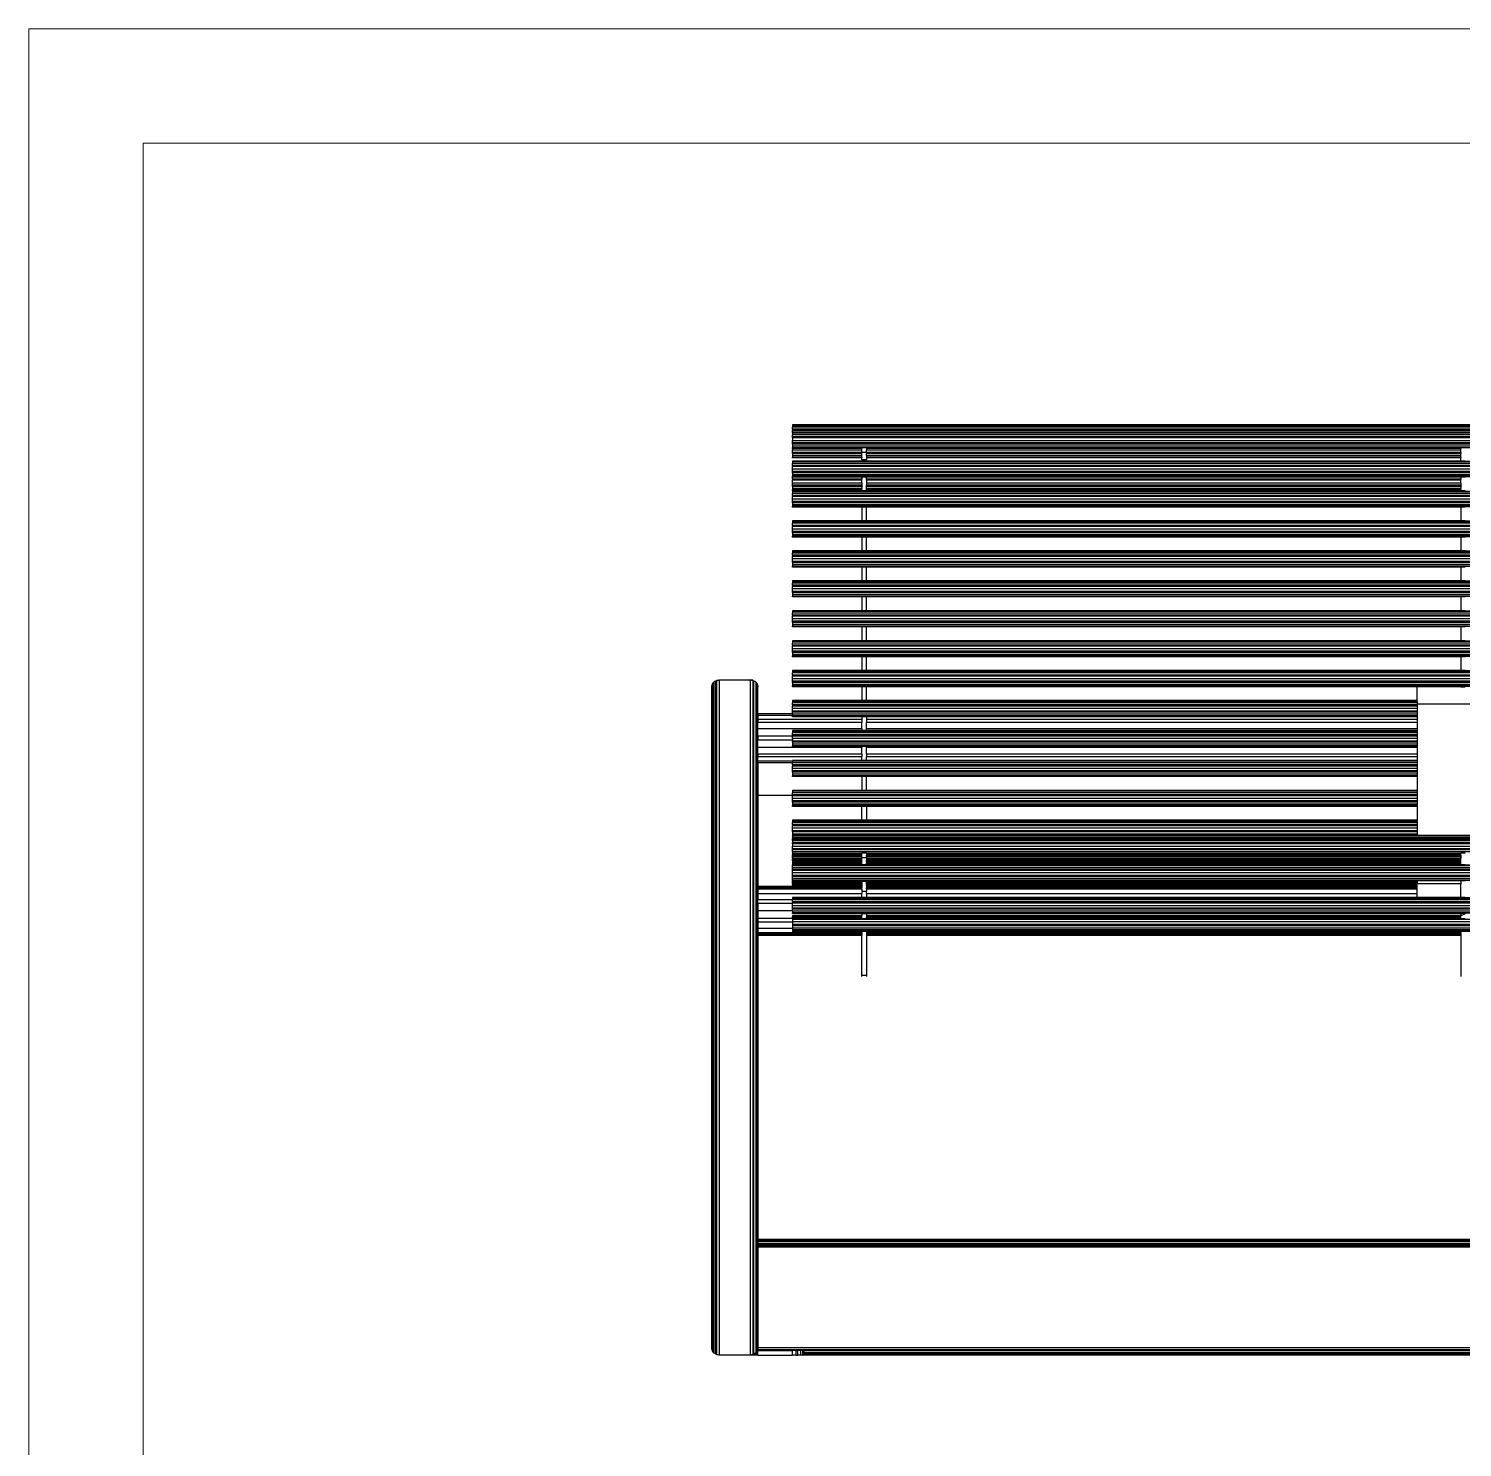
# Model space of a CAD drawing. Header units: millimetres. Extents: x 3440 to 9380, y -3644 to 556.
# Drawn here: x 3440 to 4693, y -684 to 556 of the extents above; entities that cross this region are included whole.
import ezdxf

# ---------------------------------------------------------------- set-up
doc = ezdxf.new("R2010")
doc.units = ezdxf.units.MM
doc.layers.add('tabelka', color=155, linetype='Continuous')

msp = doc.modelspace()

# ---------------------------------------------------------------- linework, layer by layer
for p, q in [((5801.94, 209.58), (4107.58, 209.58)), ((4107.58, 209.58), (4107.58, 209.23)), ((4107.58, 209.23), (4107.58, 208.81)), ((5801.94, 209.23), (4107.58, 209.23)), ((5801.94, 208.81), (4107.58, 208.81)), ((4107.58, 208.81), (4107.58, 207.5)), ((5801.94, 207.5), (4107.58, 207.5)), ((4107.58, 205.73), (4107.58, 207.5)), ((5801.94, 205.73), (4107.58, 205.73)), ((4107.58, 205.73), (4107.58, 204.7)), ((5801.94, 204.7), (4107.58, 204.7)), ((4107.58, 203.03), (4107.58, 204.7)), ((5801.94, 203.03), (4107.58, 203.03)), ((4107.58, 203.03), (4107.58, 202.69)), ((5801.94, 202.69), (4107.58, 202.69)), ((4107.58, 202.26), (4107.58, 202.69)), ((5801.94, 202.26), (4107.58, 202.26)), ((4107.58, 202.26), (4107.58, 200.96)), ((5801.94, 200.96), (4107.58, 200.96)), ((4107.58, 199.18), (4107.58, 200.96)), ((5801.94, 199.18), (4107.58, 199.18)), ((4107.58, 198.16), (4107.58, 199.18)), ((5801.94, 198.16), (4107.58, 198.16)), ((4107.58, 198.16), (4107.58, 195.97)), ((4107.58, 195.97), (5801.94, 195.97)), ((4107.58, 193.79), (4107.58, 195.97)), ((5801.94, 193.79), (4107.58, 193.79)), ((4107.58, 192.77), (4107.58, 193.79)), ((5801.94, 192.77), (4107.58, 192.77)), ((4107.58, 192.77), (4107.58, 190.98)), ((5801.94, 190.98), (4107.58, 190.98)), ((4107.58, 190.98), (4107.58, 189.68)), ((4107.58, 189.26), (4107.58, 189.68)), ((4107.58, 189.68), (5801.94, 189.68)), ((4168.09, 189.26), (4107.58, 189.26)), ((4107.58, 188.91), (4107.58, 189.26)), ((4168.09, 188.91), (4107.58, 188.91)), ((4107.58, 188.91), (4107.58, 187.66)), ((4172.12, 189.34), (4168.09, 189.34)), ((4168.09, 189.26), (4168.09, 189.34)), ((4168.09, 189.26), (4168.09, 188.91)), ((4168.09, 187.66), (4168.09, 188.91)), ((4172.12, 189.34), (4172.12, 189.26)), ((4691.53, 189.26), (4172.12, 189.26)), ((4172.12, 189.26), (4172.12, 188.91)), ((4691.53, 188.91), (4172.12, 188.91)), ((4172.12, 188.91), (4172.12, 187.66)), ((4695.56, 189.34), (4691.53, 189.34)), ((4691.53, 189.26), (4691.53, 189.34)), ((4691.53, 189.26), (4691.53, 188.91)), ((4691.53, 187.66), (4691.53, 188.91)), ((4107.58, 187.66), (4168.09, 187.66)), ((4107.58, 185.48), (4107.58, 187.66)), ((4168.09, 185.48), (4107.58, 185.48)), ((4107.58, 184.45), (4107.58, 185.48)), ((4168.09, 184.45), (4107.58, 184.45)), ((4107.58, 184.45), (4107.58, 182.67)), ((4168.09, 182.67), (4107.58, 182.67)), ((4107.58, 182.67), (4107.58, 181.37)), ((4168.09, 181.37), (4107.58, 181.37)), ((4107.58, 180.95), (4107.58, 181.37)), ((4168.09, 180.95), (4107.58, 180.95)), ((4107.58, 180.6), (4107.58, 180.95)), ((4168.09, 180.6), (4107.58, 180.6)), ((4168.09, 177.93), (4107.58, 177.93)), ((4107.58, 177.93), (4107.58, 177.58)), ((4107.58, 177.58), (4107.58, 177.16)), ((5801.94, 177.58), (4107.58, 177.58)), ((5801.94, 177.16), (4107.58, 177.16)), ((4107.58, 177.16), (4107.58, 175.85)), ((5801.94, 175.85), (4107.58, 175.85)), ((4107.58, 174.07), (4107.58, 175.85)), ((4168.09, 185.48), (4168.09, 187.66)), ((4168.09, 185.42), (4168.09, 185.48)), ((4172.12, 185.42), (4168.09, 185.42)), ((4168.09, 184.45), (4168.09, 185.42)), ((4168.09, 182.67), (4168.09, 184.45)), ((4168.09, 181.37), (4168.09, 182.67)), ((4168.09, 181.37), (4168.09, 180.95)), ((4168.09, 180.95), (4168.09, 180.6)), ((4168.09, 178.85), (4168.09, 180.6)), ((4168.09, 178.85), (4168.09, 177.93)), ((4172.12, 178.85), (4168.09, 178.85)), ((4172.12, 177.93), (4168.09, 177.93)), ((4172.12, 187.66), (4691.53, 187.66)), ((4172.12, 185.48), (4172.12, 187.66)), ((4691.53, 185.48), (4172.12, 185.48)), ((4172.12, 185.48), (4172.12, 185.42)), ((4172.12, 185.42), (4172.12, 184.45)), ((4691.53, 184.45), (4172.12, 184.45)), ((4172.12, 182.67), (4172.12, 184.45)), ((4691.53, 182.67), (4172.12, 182.67)), ((4172.12, 182.67), (4172.12, 181.37)), ((4691.53, 181.37), (4172.12, 181.37)), ((4172.12, 181.37), (4172.12, 180.95)), ((4691.53, 180.95), (4172.12, 180.95)), ((4172.12, 180.95), (4172.12, 180.6)), ((4691.53, 180.6), (4172.12, 180.6)), ((4172.12, 180.6), (4172.12, 178.85)), ((4172.12, 177.93), (4172.12, 178.85)), ((4691.53, 177.93), (4172.12, 177.93)), ((4691.53, 185.48), (4691.53, 187.66)), ((4691.53, 185.48), (4691.53, 184.45)), ((4691.53, 182.67), (4691.53, 184.45)), ((4691.53, 181.37), (4691.53, 182.67)), ((4691.53, 181.37), (4691.53, 180.95)), ((4691.53, 180.95), (4691.53, 180.6)), ((4691.53, 177.93), (4691.53, 180.6)), ((4695.56, 177.93), (4691.53, 177.93)), ((5801.94, 174.07), (4107.58, 174.07)), ((4107.58, 174.07), (4107.58, 173.05)), ((5801.94, 173.05), (4107.58, 173.05)), ((4107.58, 170.87), (4107.58, 173.05)), ((5801.94, 170.87), (4107.58, 170.87)), ((4107.58, 168.68), (4107.58, 170.87)), ((5801.94, 168.68), (4107.58, 168.68)), ((4107.58, 167.66), (4107.58, 168.68)), ((5801.94, 167.66), (4107.58, 167.66)), ((4107.58, 167.66), (4107.58, 165.87)), ((5801.94, 165.87), (4107.58, 165.87)), ((4107.58, 165.87), (4107.58, 164.58)), ((5801.94, 164.58), (4107.58, 164.58)), ((4107.58, 164.15), (4107.58, 164.58)), ((5801.94, 164.15), (4107.58, 164.15)), ((4107.58, 163.81), (4107.58, 164.15)), ((4168.09, 163.81), (4107.58, 163.81)), ((4107.58, 162.16), (4107.58, 163.81)), ((4172.12, 163.81), (4168.09, 163.81)), ((4168.09, 163.81), (4168.09, 162.16)), ((4691.53, 163.81), (4172.12, 163.81)), ((4172.12, 162.16), (4172.12, 163.81)), ((4695.56, 163.81), (4691.53, 163.81)), ((4691.53, 163.81), (4691.53, 162.16)), ((4168.09, 162.16), (4107.58, 162.16)), ((4107.58, 162.16), (4107.58, 161.14)), ((4168.09, 161.14), (4107.58, 161.14)), ((4107.58, 158.96), (4107.58, 161.14)), ((4107.58, 158.96), (4168.09, 158.96)), ((4107.58, 156.78), (4107.58, 158.96)), ((4168.09, 156.78), (4107.58, 156.78)), ((4107.58, 155.75), (4107.58, 156.78)), ((4168.09, 155.75), (4107.58, 155.75)), ((4107.58, 155.75), (4107.58, 153.97)), ((4168.09, 153.97), (4107.58, 153.97)), ((4107.58, 153.97), (4107.58, 152.67)), ((4168.09, 152.67), (4107.58, 152.67)), ((4107.58, 152.25), (4107.58, 152.67)), ((4168.09, 152.25), (4107.58, 152.25)), ((4107.58, 151.9), (4107.58, 152.25)), ((4168.09, 151.9), (4107.58, 151.9)), ((4168.09, 151.76), (4107.58, 151.76)), ((4107.58, 151.76), (4107.58, 151.42)), ((4107.58, 151.42), (4107.58, 150.99)), ((5801.94, 151.42), (4107.58, 151.42)), ((5801.94, 150.99), (4107.58, 150.99)), ((4107.58, 150.99), (4107.58, 149.68)), ((4168.09, 161.14), (4168.09, 162.16)), ((4168.09, 158.96), (4168.09, 161.14)), ((4168.09, 158.96), (4168.09, 156.78)), ((4168.09, 156.78), (4168.09, 155.75)), ((4168.09, 155.75), (4168.09, 153.97)), ((4168.09, 152.67), (4168.09, 153.97)), ((4168.09, 152.67), (4168.09, 152.25)), ((4168.09, 152.25), (4168.09, 151.9)), ((4168.09, 151.9), (4168.09, 151.76)), ((4172.12, 151.76), (4168.09, 151.76)), ((4691.53, 162.16), (4172.12, 162.16)), ((4172.12, 161.14), (4172.12, 162.16)), ((4691.53, 161.14), (4172.12, 161.14)), ((4172.12, 161.14), (4172.12, 158.96)), ((4172.12, 158.96), (4691.53, 158.96)), ((4172.12, 158.96), (4172.12, 156.78)), ((4691.53, 156.78), (4172.12, 156.78)), ((4172.12, 155.75), (4172.12, 156.78)), ((4691.53, 155.75), (4172.12, 155.75)), ((4172.12, 153.97), (4172.12, 155.75)), ((4691.53, 153.97), (4172.12, 153.97)), ((4172.12, 152.67), (4172.12, 153.97)), ((4691.53, 152.67), (4172.12, 152.67)), ((4172.12, 152.25), (4172.12, 152.67)), ((4691.53, 152.25), (4172.12, 152.25)), ((4172.12, 151.9), (4172.12, 152.25)), ((4691.53, 151.9), (4172.12, 151.9)), ((4172.12, 151.76), (4172.12, 151.9)), ((4691.53, 151.76), (4172.12, 151.76)), ((4691.53, 161.14), (4691.53, 162.16)), ((4691.53, 158.96), (4691.53, 161.14)), ((4691.53, 158.96), (4691.53, 156.78)), ((4691.53, 156.78), (4691.53, 155.75)), ((4691.53, 155.75), (4691.53, 153.97)), ((4691.53, 152.67), (4691.53, 153.97)), ((4691.53, 152.67), (4691.53, 152.25)), ((4691.53, 152.25), (4691.53, 151.9)), ((4691.53, 151.9), (4691.53, 151.76)), ((4695.56, 151.76), (4691.53, 151.76)), ((5801.94, 149.68), (4107.58, 149.68)), ((4107.58, 147.91), (4107.58, 149.68)), ((5801.94, 147.91), (4107.58, 147.91)), ((4107.58, 147.91), (4107.58, 146.88)), ((5801.94, 146.88), (4107.58, 146.88)), ((4107.58, 144.7), (4107.58, 146.88)), ((5801.94, 144.7), (4107.58, 144.7)), ((4107.58, 142.52), (4107.58, 144.7)), ((5801.94, 142.52), (4107.58, 142.52)), ((4107.58, 141.5), (4107.58, 142.52)), ((5801.94, 141.5), (4107.58, 141.5)), ((4107.58, 141.5), (4107.58, 139.71)), ((5801.94, 139.71), (4107.58, 139.71)), ((4107.58, 139.71), (4107.58, 138.41)), ((5801.94, 138.41), (4107.58, 138.41)), ((4107.58, 137.99), (4107.58, 138.41)), ((5801.94, 137.99), (4107.58, 137.99)), ((4107.58, 137.64), (4107.58, 137.99)), ((4168.09, 137.64), (4107.58, 137.64)), ((4168.09, 125.6), (4107.58, 125.6)), ((4107.58, 125.6), (4107.58, 125.25)), ((4168.09, 137.64), (4168.09, 125.6)), ((4172.12, 137.64), (4168.09, 137.64)), ((4172.12, 125.6), (4168.09, 125.6)), ((4172.12, 125.6), (4172.12, 137.64)), ((4691.53, 137.64), (4172.12, 137.64)), ((4691.53, 125.6), (4172.12, 125.6)), ((4691.53, 137.64), (4691.53, 125.6)), ((4695.56, 137.64), (4691.53, 137.64)), ((4695.56, 125.6), (4691.53, 125.6)), ((4107.58, 125.25), (4107.58, 124.83)), ((5801.94, 125.25), (4107.58, 125.25)), ((5801.94, 124.83), (4107.58, 124.83)), ((4107.58, 124.83), (4107.58, 123.52)), ((5801.94, 123.52), (4107.58, 123.52)), ((4107.58, 121.74), (4107.58, 123.52)), ((5801.94, 121.74), (4107.58, 121.74)), ((4107.58, 121.74), (4107.58, 120.72)), ((5801.94, 120.72), (4107.58, 120.72)), ((4107.58, 118.54), (4107.58, 120.72)), ((5801.94, 118.54), (4107.58, 118.54)), ((4107.58, 116.36), (4107.58, 118.54)), ((5801.94, 116.36), (4107.58, 116.36)), ((4107.58, 115.33), (4107.58, 116.36)), ((5801.94, 115.33), (4107.58, 115.33)), ((4107.58, 115.33), (4107.58, 113.55)), ((5801.94, 113.55), (4107.58, 113.55)), ((4107.58, 113.55), (4107.58, 112.25)), ((5801.94, 112.25), (4107.58, 112.25)), ((4107.58, 111.82), (4107.58, 112.25)), ((5801.94, 111.82), (4107.58, 111.82)), ((4107.58, 111.48), (4107.58, 111.82)), ((4168.09, 111.48), (4107.58, 111.48)), ((4168.09, 111.48), (4168.09, 99.44)), ((4172.12, 111.48), (4168.09, 111.48)), ((4172.12, 99.44), (4172.12, 111.48)), ((4691.53, 111.48), (4172.12, 111.48)), ((4691.53, 111.48), (4691.53, 99.44)), ((4695.56, 111.48), (4691.53, 111.48)), ((4168.09, 99.44), (4107.58, 99.44)), ((4107.58, 99.44), (4107.58, 99.09)), ((4107.58, 99.09), (4107.58, 98.67)), ((5801.94, 99.09), (4107.58, 99.09)), ((5801.94, 98.67), (4107.58, 98.67)), ((4107.58, 98.67), (4107.58, 97.36)), ((5801.94, 97.36), (4107.58, 97.36)), ((4107.58, 95.58), (4107.58, 97.36)), ((5801.94, 95.58), (4107.58, 95.58)), ((4107.58, 95.58), (4107.58, 94.56)), ((5801.94, 94.56), (4107.58, 94.56)), ((4107.58, 92.38), (4107.58, 94.56)), ((5801.94, 92.38), (4107.58, 92.38)), ((4107.58, 90.19), (4107.58, 92.38)), ((5801.94, 90.19), (4107.58, 90.19)), ((4107.58, 89.17), (4107.58, 90.19)), ((5801.94, 89.17), (4107.58, 89.17)), ((4107.58, 89.17), (4107.58, 87.38)), ((4172.12, 99.44), (4168.09, 99.44)), ((4691.53, 99.44), (4172.12, 99.44)), ((4695.56, 99.44), (4691.53, 99.44)), ((5801.94, 87.38), (4107.58, 87.38)), ((4107.58, 87.38), (4107.58, 86.09)), ((5801.94, 86.09), (4107.58, 86.09)), ((4107.58, 85.66), (4107.58, 86.09)), ((5801.94, 85.66), (4107.58, 85.66)), ((4107.58, 85.32), (4107.58, 85.66)), ((4168.09, 85.32), (4107.58, 85.32)), ((4168.09, 85.32), (4168.09, 73.27)), ((4172.12, 85.32), (4168.09, 85.32)), ((4172.12, 73.27), (4172.12, 85.32)), ((4691.53, 85.32), (4172.12, 85.32)), ((4691.53, 85.32), (4691.53, 73.27)), ((4695.56, 85.32), (4691.53, 85.32)), ((4168.09, 73.27), (4107.58, 73.27)), ((4107.58, 73.27), (4107.58, 72.93)), ((4107.58, 72.93), (4107.58, 72.5)), ((5801.94, 72.93), (4107.58, 72.93)), ((5801.94, 72.5), (4107.58, 72.5)), ((4107.58, 72.5), (4107.58, 71.19)), ((5801.94, 71.19), (4107.58, 71.19)), ((4107.58, 69.42), (4107.58, 71.19)), ((5801.94, 69.42), (4107.58, 69.42)), ((4107.58, 69.42), (4107.58, 68.39)), ((5801.94, 68.39), (4107.58, 68.39)), ((4107.58, 66.21), (4107.58, 68.39)), ((5801.94, 66.21), (4107.58, 66.21)), ((4107.58, 64.03), (4107.58, 66.21)), ((5801.94, 64.03), (4107.58, 64.03)), ((4107.58, 63.01), (4107.58, 64.03)), ((5801.94, 63.01), (4107.58, 63.01)), ((4107.58, 63.01), (4107.58, 61.22)), ((4172.12, 73.27), (4168.09, 73.27)), ((4691.53, 73.27), (4172.12, 73.27)), ((4695.56, 73.27), (4691.53, 73.27)), ((5801.94, 61.22), (4107.58, 61.22)), ((4107.58, 61.22), (4107.58, 59.92)), ((5801.94, 59.92), (4107.58, 59.92)), ((4107.58, 59.5), (4107.58, 59.92)), ((5801.94, 59.5), (4107.58, 59.5)), ((4107.58, 59.15), (4107.58, 59.5)), ((4168.09, 59.15), (4107.58, 59.15)), ((4168.09, 59.15), (4168.09, 47.11)), ((4172.12, 59.15), (4168.09, 59.15)), ((4172.12, 47.11), (4172.12, 59.15)), ((4691.53, 59.15), (4172.12, 59.15)), ((4691.53, 59.15), (4691.53, 47.11)), ((4695.56, 59.15), (4691.53, 59.15)), ((4168.09, 47.11), (4107.58, 47.11)), ((4107.58, 47.11), (4107.58, 46.76)), ((4107.58, 46.76), (4107.58, 46.34)), ((5801.94, 46.76), (4107.58, 46.76)), ((5801.94, 46.34), (4107.58, 46.34)), ((4107.58, 46.34), (4107.58, 45.03)), ((5801.94, 45.03), (4107.58, 45.03)), ((4107.58, 43.25), (4107.58, 45.03)), ((5801.94, 43.25), (4107.58, 43.25)), ((4107.58, 43.25), (4107.58, 42.23)), ((5801.94, 42.23), (4107.58, 42.23)), ((4107.58, 40.05), (4107.58, 42.23)), ((5801.94, 40.05), (4107.58, 40.05)), ((4107.58, 37.87), (4107.58, 40.05)), ((5801.94, 37.87), (4107.58, 37.87)), ((4107.58, 36.84), (4107.58, 37.87)), ((4172.12, 47.11), (4168.09, 47.11)), ((4691.53, 47.11), (4172.12, 47.11)), ((4695.56, 47.11), (4691.53, 47.11)), ((5801.94, 36.84), (4107.58, 36.84)), ((4107.58, 36.84), (4107.58, 35.06)), ((5801.94, 35.06), (4107.58, 35.06)), ((4107.58, 35.06), (4107.58, 33.76)), ((5801.94, 33.76), (4107.58, 33.76)), ((4107.58, 33.33), (4107.58, 33.76)), ((5801.94, 33.33), (4107.58, 33.33)), ((4107.58, 32.99), (4107.58, 33.33)), ((4168.09, 32.99), (4107.58, 32.99)), ((4168.09, 32.99), (4168.09, 20.94)), ((4172.12, 32.99), (4168.09, 32.99)), ((4172.12, 20.94), (4172.12, 32.99)), ((4691.53, 32.99), (4172.12, 32.99)), ((4691.53, 32.99), (4691.53, 20.94)), ((4695.56, 32.99), (4691.53, 32.99)), ((4168.09, 20.94), (4107.58, 20.94)), ((4107.58, 20.94), (4107.58, 20.6)), ((4107.58, 20.6), (4107.58, 20.18)), ((5801.94, 20.6), (4107.58, 20.6)), ((5801.94, 20.18), (4107.58, 20.18)), ((4107.58, 20.18), (4107.58, 18.87)), ((5801.94, 18.87), (4107.58, 18.87)), ((4107.58, 17.09), (4107.58, 18.87)), ((5801.94, 17.09), (4107.58, 17.09)), ((4107.58, 17.09), (4107.58, 16.07)), ((5801.94, 16.07), (4107.58, 16.07)), ((4107.58, 13.89), (4107.58, 16.07)), ((5801.94, 13.89), (4107.58, 13.89)), ((4107.58, 11.7), (4107.58, 13.89)), ((4172.12, 20.94), (4168.09, 20.94)), ((4691.53, 20.94), (4172.12, 20.94)), ((4695.56, 20.94), (4691.53, 20.94)), ((5801.94, 11.7), (4107.58, 11.7)), ((4107.58, 10.68), (4107.58, 11.7)), ((5801.94, 10.68), (4107.58, 10.68)), ((4107.58, 10.68), (4107.58, 8.89)), ((5801.94, 8.89), (4107.58, 8.89)), ((4107.58, 8.89), (4107.58, 7.59)), ((5801.94, 7.59), (4107.58, 7.59)), ((4107.58, 7.17), (4107.58, 7.59)), ((5801.94, 7.17), (4107.58, 7.17)), ((4107.58, 6.83), (4107.58, 7.17)), ((4168.09, 6.83), (4107.58, 6.83)), ((4168.09, 6.83), (4168.09, -5.22)), ((4172.12, 6.83), (4168.09, 6.83)), ((4172.12, -5.22), (4172.12, 6.83)), ((4691.53, 6.83), (4172.12, 6.83)), ((4691.53, 6.83), (4691.53, -5.22)), ((4695.56, 6.83), (4691.53, 6.83)), ((4168.09, -5.22), (4107.58, -5.22)), ((4107.58, -5.22), (4107.58, -5.56)), ((4107.58, -5.56), (4107.58, -5.99)), ((5801.94, -5.56), (4107.58, -5.56)), ((5801.94, -5.99), (4107.58, -5.99)), ((4107.58, -5.99), (4107.58, -7.3)), ((5801.94, -7.3), (4107.58, -7.3)), ((4107.58, -9.07), (4107.58, -7.3)), ((5801.94, -9.07), (4107.58, -9.07)), ((4107.58, -9.07), (4107.58, -10.1)), ((5801.94, -10.1), (4107.58, -10.1)), ((4107.58, -12.28), (4107.58, -10.1)), ((5801.94, -12.28), (4107.58, -12.28)), ((4107.58, -14.46), (4107.58, -12.28)), ((4172.12, -5.22), (4168.09, -5.22)), ((4691.53, -5.22), (4172.12, -5.22)), ((4695.56, -5.22), (4691.53, -5.22)), ((4036.98, -19.82), (4037.05, -18.89)), ((4036.98, -596.91), (4036.98, -19.82)), ((4037.05, -18.89), (4037.26, -17.92)), ((4037.26, -17.92), (4037.64, -16.97)), ((4037.26, -17.92), (4037.26, -598.81)), ((4037.64, -16.97), (4038.18, -16.07)), ((4037.64, -16.97), (4037.64, -599.76)), ((4038.18, -16.07), (4038.87, -15.26)), ((4038.87, -15.26), (4039.68, -14.57)), ((4038.87, -15.26), (4038.87, -601.48)), ((4039.68, -14.57), (4040.59, -14.03)), ((4040.59, -14.03), (4041.54, -13.65)), ((4040.59, -602.7), (4040.59, -14.03)), ((4041.54, -13.65), (4042.5, -13.43)), ((4041.54, -603.08), (4041.54, -13.65)), ((4042.5, -13.43), (4043.43, -13.37)), ((4043.43, -13.37), (4070.87, -13.37)), ((4043.43, -13.37), (4043.43, -603.37)), ((4072.76, -13.65), (4070.87, -13.37)), ((4070.87, -13.37), (4071.8, -13.43)), ((4070.87, -603.37), (4070.87, -13.37)), ((4071.8, -13.43), (4072.76, -13.65)), ((4072.76, -13.65), (4073.71, -14.03)), ((4072.76, -13.65), (4072.76, -603.08)), ((4073.71, -14.03), (4074.62, -14.57)), ((4073.71, -602.7), (4073.71, -14.03)), ((4074.62, -14.57), (4075.43, -15.26)), ((4075.43, -15.26), (4076.12, -16.07)), ((4075.43, -15.26), (4075.43, -601.48)), ((4076.12, -16.07), (4076.66, -16.97)), ((4076.66, -16.97), (4077.04, -17.92)), ((4076.66, -16.97), (4076.66, -599.76)), ((4077.04, -17.92), (4077.25, -18.89)), ((4077.04, -17.92), (4077.04, -598.81)), ((4077.25, -18.89), (4077.32, -19.82)), ((4077.32, -43.04), (4077.32, -19.82)), ((5801.94, -14.46), (4107.58, -14.46)), ((4107.58, -15.48), (4107.58, -14.46)), ((5801.94, -15.48), (4107.58, -15.48)), ((4107.58, -15.48), (4107.58, -17.27)), ((5801.94, -17.27), (4107.58, -17.27)), ((4107.58, -17.27), (4107.58, -18.57)), ((5801.94, -18.57), (4107.58, -18.57)), ((4107.58, -18.99), (4107.58, -18.57)), ((5801.94, -18.99), (4107.58, -18.99)), ((4107.58, -19.34), (4107.58, -18.99)), ((4168.09, -19.34), (4107.58, -19.34)), ((4168.09, -19.34), (4168.09, -31.38)), ((4172.12, -19.34), (4168.09, -19.34)), ((4172.12, -31.38), (4172.12, -19.34)), ((4691.53, -19.34), (4172.12, -19.34)), ((4653.54, -31.38), (4653.54, -19.5)), ((4691.53, -19.52), (4653.54, -19.5)), ((4691.53, -19.34), (4691.53, -19.52)), ((4695.56, -19.34), (4691.53, -19.34)), ((4691.53, -19.52), (4695.56, -19.52)), ((4168.09, -31.38), (4107.58, -31.38)), ((4107.58, -31.38), (4107.58, -31.73)), ((4107.58, -31.73), (4107.58, -32.15)), ((4653.54, -31.73), (4107.58, -31.73)), ((4653.54, -32.15), (4107.58, -32.15)), ((4107.58, -32.15), (4107.58, -33.46)), ((4653.54, -33.45), (4107.58, -33.46)), ((4107.58, -35.24), (4107.58, -33.46)), ((4653.54, -35.24), (4107.58, -35.24)), ((4107.58, -35.24), (4107.58, -36.26)), ((4653.54, -36.26), (4107.58, -36.26)), ((4107.58, -38.44), (4107.58, -36.26)), ((4172.12, -31.38), (4168.09, -31.38)), ((4653.54, -31.38), (4172.12, -31.38)), ((4653.54, -31.73), (4653.54, -31.38)), ((4653.54, -32.15), (4653.54, -31.73)), ((4653.54, -32.15), (4653.54, -33.45)), ((4653.54, -33.45), (4653.54, -34.25)), ((4653.54, -34.25), (4713.54, -34.25)), ((4653.54, -34.25), (4653.54, -35.24)), ((4653.54, -35.24), (4653.54, -36.26)), ((4653.54, -36.26), (4653.54, -38.44)), ((4107.58, -43.04), (4077.32, -43.04)), ((4077.32, -43.04), (4077.32, -44.59)), ((4107.58, -44.59), (4077.32, -44.59)), ((4077.32, -44.59), (4077.32, -48.08)), ((4168.09, -48.08), (4077.32, -48.08)), ((4077.32, -48.08), (4077.32, -50.44)), ((4653.54, -38.44), (4107.58, -38.44)), ((4107.58, -40.62), (4107.58, -38.44)), ((4653.54, -40.62), (4107.58, -40.62)), ((4107.58, -41.65), (4107.58, -40.62)), ((4653.54, -41.65), (4107.58, -41.65)), ((4107.58, -43.04), (4107.58, -41.65)), ((4107.58, -43.43), (4107.58, -43.04)), ((4653.54, -43.43), (4107.58, -43.43)), ((4107.58, -43.43), (4107.58, -44.59)), ((4107.58, -44.73), (4107.58, -44.59)), ((4653.54, -44.73), (4107.58, -44.73)), ((4107.58, -45.16), (4107.58, -44.73)), ((4653.54, -45.16), (4107.58, -45.16)), ((4107.58, -45.5), (4107.58, -45.16)), ((4168.09, -45.5), (4107.58, -45.5)), ((4172.12, -45.5), (4168.09, -45.5)), ((4168.09, -45.5), (4168.09, -48.08)), ((4168.09, -48.08), (4168.09, -50.44)), ((4653.54, -45.5), (4172.12, -45.5)), ((4172.12, -45.5), (4172.12, -48.08)), ((4653.54, -48.08), (4172.12, -48.08)), ((4172.12, -48.08), (4172.12, -50.44)), ((4653.54, -38.44), (4653.54, -40.62)), ((4653.54, -40.62), (4653.54, -41.65)), ((4653.54, -41.65), (4653.54, -43.43)), ((4653.54, -43.43), (4653.54, -44.73)), ((4653.54, -44.73), (4653.54, -45.16)), ((4653.54, -45.16), (4653.54, -45.5)), ((4653.54, -45.5), (4653.54, -48.08)), ((4653.54, -48.08), (4653.54, -50.44)), ((4168.09, -50.44), (4077.32, -50.44)), ((4077.32, -56.14), (4077.32, -50.44)), ((4168.09, -56.14), (4077.32, -56.14)), ((4077.32, -62.64), (4077.32, -56.14)), ((4107.58, -62.64), (4077.32, -62.64)), ((4077.32, -62.64), (4077.32, -66)), ((4168.09, -57.55), (4107.58, -57.55)), ((4107.58, -57.55), (4107.58, -57.89)), ((4107.58, -57.89), (4107.58, -58.32)), ((4653.54, -57.89), (4107.58, -57.89)), ((4653.54, -58.32), (4107.58, -58.32)), ((4107.58, -58.32), (4107.58, -59.62)), ((4653.54, -59.61), (4107.58, -59.62)), ((4107.58, -61.4), (4107.58, -59.62)), ((4653.54, -61.4), (4107.58, -61.4)), ((4107.58, -61.4), (4107.58, -62.42)), ((4653.54, -62.42), (4107.58, -62.42)), ((4107.58, -62.42), (4107.58, -62.64)), ((4107.58, -64.61), (4107.58, -62.64)), ((4168.09, -56.14), (4168.09, -50.44)), ((4168.09, -56.14), (4168.09, -57.55)), ((4172.12, -57.55), (4168.09, -57.55)), ((4653.54, -50.44), (4172.12, -50.44)), ((4172.12, -56.14), (4172.12, -50.44)), ((4653.54, -56.14), (4172.12, -56.14)), ((4172.12, -57.55), (4172.12, -56.14)), ((4653.54, -57.55), (4172.12, -57.55)), ((4653.54, -50.44), (4653.54, -56.14)), ((4653.54, -56.14), (4653.54, -57.55)), ((4653.54, -57.55), (4653.54, -57.89)), ((4653.54, -57.89), (4653.54, -58.32)), ((4653.54, -58.32), (4653.54, -59.61)), ((4653.54, -59.61), (4653.54, -61.4)), ((4653.54, -61.4), (4653.54, -62.42)), ((4653.54, -62.42), (4653.54, -64.61)), ((4107.58, -66), (4077.32, -66)), ((4077.32, -72.51), (4077.32, -66)), ((4168.09, -72.51), (4077.32, -72.51)), ((4077.32, -78.22), (4077.32, -72.51)), ((4653.54, -64.61), (4107.58, -64.61)), ((4107.58, -64.61), (4107.58, -66)), ((4107.58, -66), (4107.58, -66.79)), ((4653.54, -66.79), (4107.58, -66.79)), ((4107.58, -67.81), (4107.58, -66.79)), ((4653.54, -67.81), (4107.58, -67.81)), ((4107.58, -67.81), (4107.58, -69.6)), ((4653.54, -69.6), (4107.58, -69.6)), ((4107.58, -69.6), (4107.58, -70.9)), ((4107.58, -71.32), (4107.58, -70.9)), ((4653.54, -70.9), (4107.58, -70.9)), ((4653.54, -71.32), (4107.58, -71.32)), ((4107.58, -71.67), (4107.58, -71.32)), ((4168.09, -71.67), (4107.58, -71.67)), ((4172.12, -71.67), (4168.09, -71.67)), ((4168.09, -71.67), (4168.09, -72.51)), ((4168.09, -78.22), (4168.09, -72.51)), ((4653.54, -71.67), (4172.12, -71.67)), ((4172.12, -71.67), (4172.12, -72.51)), ((4653.54, -72.51), (4172.12, -72.51)), ((4172.12, -78.22), (4172.12, -72.51)), ((4653.54, -64.61), (4653.54, -66.79)), ((4653.54, -66.79), (4653.54, -67.81)), ((4653.54, -67.81), (4653.54, -69.6)), ((4653.54, -69.6), (4653.54, -70.9)), ((4653.54, -70.9), (4653.54, -71.32)), ((4653.54, -71.32), (4653.54, -71.67)), ((4653.54, -71.67), (4653.54, -72.51)), ((4653.54, -72.51), (4653.54, -78.22)), ((4168.09, -78.22), (4077.32, -78.22)), ((4077.32, -78.22), (4077.32, -80.59)), ((4168.09, -80.59), (4077.32, -80.59)), ((4077.32, -84.1), (4077.32, -80.59)), ((4077.32, -84.1), (4107.58, -84.1)), ((4077.32, -85.68), (4077.32, -84.1)), ((4107.58, -85.68), (4077.32, -85.68)), ((4077.32, -85.68), (4077.32, -193.69)), ((4168.09, -83.71), (4107.58, -83.71)), ((4107.58, -83.71), (4107.58, -84.05)), ((4653.54, -84.05), (4107.58, -84.05)), ((4107.58, -84.05), (4107.58, -84.1)), ((4107.58, -84.1), (4107.58, -84.48)), ((4653.54, -84.48), (4107.58, -84.48)), ((4107.58, -84.48), (4107.58, -85.68)), ((4107.58, -85.79), (4107.58, -85.68)), ((4653.54, -85.78), (4107.58, -85.79)), ((4107.58, -87.56), (4107.58, -85.79)), ((4653.54, -87.56), (4107.58, -87.56)), ((4107.58, -87.56), (4107.58, -88.59)), ((4168.09, -78.22), (4168.09, -80.59)), ((4168.09, -83.71), (4168.09, -80.59)), ((4172.12, -83.71), (4168.09, -83.71)), ((4653.54, -78.22), (4172.12, -78.22)), ((4172.12, -78.22), (4172.12, -80.59)), ((4653.54, -80.59), (4172.12, -80.59)), ((4172.12, -83.71), (4172.12, -80.59)), ((4653.54, -83.71), (4172.12, -83.71)), ((4653.54, -78.22), (4653.54, -80.59)), ((4653.54, -80.59), (4653.54, -83.71)), ((4653.54, -83.71), (4653.54, -84.05)), ((4653.54, -84.05), (4653.54, -84.48)), ((4653.54, -84.48), (4653.54, -85.78)), ((4653.54, -85.78), (4653.54, -87.56)), ((4653.54, -87.56), (4653.54, -88.59)), ((4653.54, -88.59), (4107.58, -88.59)), ((4107.58, -90.77), (4107.58, -88.59)), ((4653.54, -90.77), (4107.58, -90.77)), ((4107.58, -92.95), (4107.58, -90.77)), ((4653.54, -92.95), (4107.58, -92.95)), ((4107.58, -93.97), (4107.58, -92.95)), ((4653.54, -93.97), (4107.58, -93.97)), ((4107.58, -93.97), (4107.58, -95.76)), ((4653.54, -95.76), (4107.58, -95.76)), ((4107.58, -95.76), (4107.58, -97.06)), ((4653.54, -97.06), (4107.58, -97.06)), ((4107.58, -97.48), (4107.58, -97.06)), ((4653.54, -97.48), (4107.58, -97.48)), ((4107.58, -97.83), (4107.58, -97.48)), ((4168.09, -97.83), (4107.58, -97.83)), ((4168.09, -97.83), (4168.09, -109.87)), ((4172.12, -97.83), (4168.09, -97.83)), ((4172.12, -109.87), (4172.12, -97.83)), ((4653.54, -97.83), (4172.12, -97.83)), ((4653.54, -88.59), (4653.54, -90.77)), ((4653.54, -90.77), (4653.54, -92.95)), ((4653.54, -92.95), (4653.54, -93.97)), ((4653.54, -93.97), (4653.54, -95.76)), ((4653.54, -95.76), (4653.54, -97.06)), ((4653.54, -97.06), (4653.54, -97.48)), ((4653.54, -97.48), (4653.54, -97.83)), ((4653.54, -97.83), (4653.54, -109.87)), ((4168.09, -109.87), (4107.58, -109.87)), ((4107.58, -109.87), (4107.58, -110.22)), ((4107.58, -110.22), (4107.58, -110.64)), ((4653.54, -110.22), (4107.58, -110.22)), ((4653.54, -110.64), (4107.58, -110.64)), ((4107.58, -110.64), (4107.58, -111.95)), ((4653.54, -111.94), (4107.58, -111.95)), ((4107.58, -113.73), (4107.58, -111.95)), ((4172.12, -109.87), (4168.09, -109.87)), ((4653.54, -109.87), (4172.12, -109.87)), ((4653.54, -109.87), (4653.54, -110.22)), ((4653.54, -110.22), (4653.54, -110.64)), ((4653.54, -110.64), (4653.54, -111.94)), ((4653.54, -111.94), (4653.54, -113.73)), ((4077.32, -114.22), (4109.73, -114.22)), ((4653.54, -113.73), (4107.58, -113.73)), ((4107.58, -113.73), (4107.58, -114.75)), ((4653.54, -114.75), (4107.58, -114.75)), ((4107.58, -116.93), (4107.58, -114.75)), ((4653.54, -116.93), (4107.58, -116.93)), ((4107.58, -119.11), (4107.58, -116.93)), ((4653.54, -119.11), (4107.58, -119.11)), ((4107.58, -120.14), (4107.58, -119.11)), ((4653.54, -120.14), (4107.58, -120.14)), ((4107.58, -120.14), (4107.58, -121.92)), ((4653.54, -121.92), (4107.58, -121.92)), ((4107.58, -121.92), (4107.58, -123.22)), ((4653.54, -123.22), (4107.58, -123.22)), ((4107.58, -123.65), (4107.58, -123.22)), ((4653.54, -123.65), (4107.58, -123.65)), ((4107.58, -123.99), (4107.58, -123.65)), ((4168.09, -123.99), (4107.58, -123.99)), ((4168.09, -135.99), (4168.09, -123.99)), ((4172.12, -123.99), (4168.09, -123.99)), ((4172.12, -123.99), (4172.12, -135.99)), ((4653.54, -123.99), (4172.12, -123.99)), ((4653.54, -113.73), (4653.54, -114.75)), ((4653.54, -114.75), (4653.54, -116.93)), ((4653.54, -116.93), (4653.54, -119.11)), ((4653.54, -119.11), (4653.54, -120.14)), ((4653.54, -120.14), (4653.54, -121.92)), ((4653.54, -121.92), (4653.54, -123.22)), ((4653.54, -123.22), (4653.54, -123.65)), ((4653.54, -123.65), (4653.54, -123.99)), ((4653.54, -123.99), (4653.54, -135.99)), ((4168.09, -135.99), (4107.58, -135.99)), ((4107.58, -135.99), (4107.58, -136.33)), ((4107.58, -136.33), (4107.58, -136.76)), ((4653.54, -136.33), (4107.58, -136.33)), ((4653.54, -136.76), (4107.58, -136.76)), ((4107.58, -136.76), (4107.58, -138.07)), ((4172.12, -135.99), (4168.09, -135.99)), ((4653.54, -135.99), (4172.12, -135.99)), ((4653.54, -135.99), (4653.54, -136.33)), ((4653.54, -136.33), (4653.54, -136.76)), ((4653.54, -136.76), (4653.54, -138.05)), ((4653.54, -138.05), (4107.58, -138.07)), ((4107.58, -139.84), (4107.58, -138.07)), ((4653.54, -139.84), (4107.58, -139.84)), ((4107.58, -139.84), (4107.58, -140.86)), ((4653.54, -140.86), (4107.58, -140.86)), ((4107.58, -143.05), (4107.58, -140.86)), ((4653.54, -143.05), (4107.58, -143.05)), ((4107.58, -145.23), (4107.58, -143.05)), ((4653.54, -145.23), (4107.58, -145.23)), ((4107.58, -146.25), (4107.58, -145.23)), ((4653.54, -146.25), (4107.58, -146.25)), ((4107.58, -146.25), (4107.58, -148.04)), ((4653.54, -148.04), (4107.58, -148.04)), ((4107.58, -148.04), (4107.58, -149.23)), ((4653.54, -149.23), (4107.58, -149.23)), ((4107.58, -149.23), (4107.58, -149.58)), ((5801.94, -149.58), (4107.58, -149.58)), ((4107.58, -150), (4107.58, -149.58)), ((5801.94, -150), (4107.58, -150)), ((4107.58, -150), (4107.58, -151.31)), ((4653.54, -138.05), (4653.54, -139.84)), ((4653.54, -139.84), (4653.54, -140.86)), ((4653.54, -140.86), (4653.54, -143.05)), ((4653.54, -143.05), (4653.54, -145.23)), ((4653.54, -145.23), (4653.54, -146.25)), ((4653.54, -146.25), (4653.54, -148.04)), ((4653.54, -148.04), (4653.54, -149.23)), ((4713.54, -149.23), (4653.54, -149.23)), ((5801.94, -151.31), (4107.58, -151.31)), ((4107.58, -151.31), (4107.58, -151.62)), ((5801.94, -151.62), (4107.58, -151.62)), ((4107.58, -151.96), (4107.58, -151.62)), ((5801.94, -151.96), (4107.58, -151.96)), ((4107.58, -151.96), (4107.58, -152.39)), ((5801.94, -152.39), (4107.58, -152.39)), ((4107.58, -153.7), (4107.58, -152.39)), ((5801.94, -153.7), (4107.58, -153.7)), ((4107.58, -153.7), (4107.58, -155.47)), ((5801.94, -155.47), (4107.58, -155.47)), ((4107.58, -156.5), (4107.58, -155.47)), ((5801.94, -156.5), (4107.58, -156.5)), ((4107.58, -156.5), (4107.58, -158.68)), ((4107.58, -158.68), (5801.94, -158.68)), ((4107.58, -160.86), (4107.58, -158.68)), ((5801.94, -160.86), (4107.58, -160.86)), ((4107.58, -161.88), (4107.58, -160.86)), ((5801.94, -161.88), (4107.58, -161.88)), ((4107.58, -163.67), (4107.58, -161.88)), ((5801.94, -163.67), (4107.58, -163.67)), ((4107.58, -163.67), (4107.58, -164.97)), ((4168.09, -164.97), (4107.58, -164.97)), ((4107.58, -164.97), (4107.58, -165.39)), ((4168.09, -165.39), (4107.58, -165.39)), ((4107.58, -165.74), (4107.58, -165.39)), ((4168.09, -165.74), (4107.58, -165.74)), ((4107.58, -165.74), (4107.58, -165.85)), ((4168.09, -165.85), (4107.58, -165.85)), ((4107.58, -165.85), (4107.58, -166.27)), ((4168.09, -166.27), (4107.58, -166.27)), ((4107.58, -166.27), (4107.58, -166.62)), ((4168.09, -166.62), (4107.58, -166.62)), ((4107.58, -167.81), (4107.58, -166.62)), ((4168.09, -167.81), (4107.58, -167.81)), ((4107.58, -169.11), (4107.58, -167.81)), ((4168.09, -169.11), (4107.58, -169.11)), ((4107.58, -169.11), (4107.58, -169.54)), ((4168.09, -169.54), (4107.58, -169.54)), ((4107.58, -169.54), (4107.58, -169.88)), ((4168.09, -169.88), (4107.58, -169.88)), ((4107.58, -171.08), (4107.58, -169.88)), ((4168.09, -171.08), (4107.58, -171.08)), ((4107.58, -171.08), (4107.58, -172.38)), ((4168.09, -172.38), (4107.58, -172.38)), ((4107.58, -172.38), (4107.58, -172.8)), ((4168.09, -172.8), (4107.58, -172.8)), ((4107.58, -172.8), (4107.58, -173.15)), ((4168.09, -173.15), (4107.58, -173.15)), ((4107.58, -173.15), (4107.58, -174.34)), ((4168.09, -174.34), (4107.58, -174.34)), ((4107.58, -174.34), (4107.58, -174.91)), ((4168.09, -174.91), (4107.58, -174.91)), ((4107.58, -175.25), (4107.58, -174.91)), ((5801.94, -175.25), (4107.58, -175.25)), ((4107.58, -175.25), (4107.58, -175.68)), ((4172.12, -164.69), (4168.09, -164.69)), ((4168.09, -164.97), (4168.09, -164.69)), ((4168.09, -165.39), (4168.09, -164.97)), ((4168.09, -165.74), (4168.09, -165.39)), ((4168.09, -165.85), (4168.09, -165.74)), ((4168.09, -166.27), (4168.09, -165.85)), ((4168.09, -166.62), (4168.09, -166.27)), ((4168.09, -167.81), (4168.09, -166.62)), ((4168.09, -168.94), (4168.09, -167.81)), ((4172.12, -168.94), (4168.09, -168.94)), ((4168.09, -169.11), (4168.09, -168.94)), ((4168.09, -169.54), (4168.09, -169.11)), ((4168.09, -169.88), (4168.09, -169.54)), ((4168.09, -171.08), (4168.09, -169.88)), ((4168.09, -172.38), (4168.09, -171.08)), ((4168.09, -172.8), (4168.09, -172.38)), ((4168.09, -173.15), (4168.09, -172.8)), ((4168.09, -174.34), (4168.09, -173.15)), ((4168.09, -174.91), (4168.09, -174.34)), ((4172.12, -174.91), (4168.09, -174.91)), ((4172.12, -164.69), (4172.12, -164.97)), ((4691.53, -164.97), (4172.12, -164.97)), ((4172.12, -164.97), (4172.12, -165.39)), ((4691.53, -165.39), (4172.12, -165.39)), ((4172.12, -165.39), (4172.12, -165.74)), ((4691.53, -165.74), (4172.12, -165.74)), ((4172.12, -165.74), (4172.12, -165.85)), ((4691.53, -165.85), (4172.12, -165.85)), ((4172.12, -165.85), (4172.12, -166.27)), ((4691.53, -166.27), (4172.12, -166.27)), ((4172.12, -166.27), (4172.12, -166.62)), ((4691.53, -166.62), (4172.12, -166.62)), ((4172.12, -167.81), (4172.12, -166.62)), ((4691.53, -167.81), (4172.12, -167.81)), ((4172.12, -167.81), (4172.12, -168.94)), ((4172.12, -168.94), (4172.12, -169.11)), ((4691.53, -169.11), (4172.12, -169.11)), ((4172.12, -169.11), (4172.12, -169.54)), ((4691.53, -169.54), (4172.12, -169.54)), ((4172.12, -169.54), (4172.12, -169.88)), ((4691.53, -169.88), (4172.12, -169.88)), ((4172.12, -169.88), (4172.12, -171.08)), ((4691.53, -171.08), (4172.12, -171.08)), ((4172.12, -172.38), (4172.12, -171.08)), ((4691.53, -172.38), (4172.12, -172.38)), ((4172.12, -172.38), (4172.12, -172.8)), ((4691.53, -172.8), (4172.12, -172.8)), ((4172.12, -172.8), (4172.12, -173.15)), ((4691.53, -173.15), (4172.12, -173.15)), ((4172.12, -174.34), (4172.12, -173.15)), ((4691.53, -174.34), (4172.12, -174.34)), ((4172.12, -174.34), (4172.12, -174.91)), ((4691.53, -174.91), (4172.12, -174.91)), ((4695.56, -164.69), (4691.53, -164.69)), ((4691.53, -164.97), (4691.53, -164.69)), ((4691.53, -165.39), (4691.53, -164.97)), ((4691.53, -165.74), (4691.53, -165.39)), ((4691.53, -165.85), (4691.53, -165.74)), ((4691.53, -166.27), (4691.53, -165.85)), ((4691.53, -166.62), (4691.53, -166.27)), ((4691.53, -166.62), (4691.53, -167.81)), ((4691.53, -167.81), (4691.53, -169.11)), ((4691.53, -169.54), (4691.53, -169.11)), ((4691.53, -169.88), (4691.53, -169.54)), ((4691.53, -171.08), (4691.53, -169.88)), ((4691.53, -172.38), (4691.53, -171.08)), ((4691.53, -172.8), (4691.53, -172.38)), ((4691.53, -173.15), (4691.53, -172.8)), ((4691.53, -174.34), (4691.53, -173.15)), ((4691.53, -174.91), (4691.53, -174.34)), ((4695.56, -174.91), (4691.53, -174.91)), ((5801.94, -175.68), (4107.58, -175.68)), ((4107.58, -176.99), (4107.58, -175.68)), ((4107.58, -176.99), (5801.94, -176.99)), ((4107.58, -178.76), (4107.58, -176.99)), ((5801.94, -178.76), (4107.58, -178.76)), ((4107.58, -179.79), (4107.58, -178.76)), ((5801.94, -179.79), (4107.58, -179.79)), ((4107.58, -181.97), (4107.58, -179.79)), ((5801.94, -181.97), (4107.58, -181.97)), ((4107.58, -184.15), (4107.58, -181.97)), ((5801.94, -184.15), (4107.58, -184.15)), ((4107.58, -185.17), (4107.58, -184.15)), ((5801.94, -185.17), (4107.58, -185.17)), ((4107.58, -186.96), (4107.58, -185.17)), ((5801.94, -186.96), (4107.58, -186.96)), ((4107.58, -188.26), (4107.58, -186.96)), ((4077.32, -193.69), (4107.58, -193.69)), ((4077.32, -193.69), (4077.32, -194.74)), ((4077.32, -196.02), (4077.32, -194.74)), ((4077.32, -194.74), (4168.09, -194.74)), ((4077.32, -196.02), (4168.09, -196.02)), ((4077.32, -196.02), (4077.32, -199.96)), ((4077.32, -199.96), (4168.09, -199.96)), ((4077.32, -199.96), (4077.32, -205.37)), ((5801.94, -188.26), (4107.58, -188.26)), ((4107.58, -188.26), (4107.58, -188.68)), ((5801.94, -188.68), (4107.58, -188.68)), ((4107.58, -188.68), (4107.58, -189.03)), ((4168.09, -189.03), (4107.58, -189.03)), ((4107.58, -189.12), (4107.58, -189.03)), ((4168.09, -189.12), (4107.58, -189.12)), ((4107.58, -189.12), (4107.58, -189.47)), ((4168.09, -189.47), (4107.58, -189.47)), ((4107.58, -190.65), (4107.58, -189.47)), ((4168.09, -190.66), (4107.58, -190.65)), ((4107.58, -191.96), (4107.58, -190.65)), ((4168.09, -191.96), (4107.58, -191.96)), ((4107.58, -191.96), (4107.58, -192.38)), ((4168.09, -192.39), (4107.58, -192.38)), ((4107.58, -192.38), (4107.58, -192.73)), ((4168.09, -192.73), (4107.58, -192.73)), ((4107.58, -193.69), (4107.58, -192.73)), ((4107.58, -193.69), (4168.09, -193.69)), ((4168.09, -189.12), (4168.09, -189.03)), ((4172.12, -189.03), (4168.09, -189.03)), ((4168.09, -189.47), (4168.09, -189.12)), ((4168.09, -189.63), (4168.09, -189.47)), ((4172.12, -189.63), (4168.09, -189.63)), ((4168.09, -189.63), (4168.09, -190.66)), ((4168.09, -190.66), (4168.09, -191.96)), ((4168.09, -191.96), (4168.09, -192.39)), ((4168.09, -192.39), (4168.09, -192.73)), ((4168.09, -192.73), (4168.09, -193.69)), ((4168.09, -193.69), (4168.09, -194.74)), ((4168.09, -196.02), (4168.09, -194.74)), ((4168.09, -196.02), (4168.09, -198.05)), ((4168.09, -198.05), (4172.12, -198.05)), ((4168.09, -198.05), (4168.09, -199.96)), ((4168.09, -203.5), (4168.09, -199.96)), ((4172.12, -189.03), (4172.12, -189.12)), ((4653.54, -189.05), (4172.12, -189.03)), ((4653.54, -189.12), (4172.12, -189.12)), ((4172.12, -189.12), (4172.12, -189.47)), ((4653.54, -189.47), (4172.12, -189.47)), ((4172.12, -189.47), (4172.12, -189.63)), ((4172.12, -190.66), (4172.12, -189.63)), ((4653.54, -190.66), (4172.12, -190.66)), ((4172.12, -191.96), (4172.12, -190.66)), ((4653.54, -191.96), (4172.12, -191.96)), ((4172.12, -192.39), (4172.12, -191.96)), ((4653.54, -192.39), (4172.12, -192.39)), ((4172.12, -192.73), (4172.12, -192.39)), ((4653.54, -192.73), (4172.12, -192.73)), ((4172.12, -192.73), (4172.12, -193.69)), ((4172.12, -193.69), (4653.54, -193.69)), ((4172.12, -193.69), (4172.12, -194.74)), ((4172.12, -194.74), (4653.54, -194.74)), ((4172.12, -196.02), (4172.12, -194.74)), ((4172.12, -196.02), (4653.54, -196.02)), ((4172.12, -196.02), (4172.12, -198.05)), ((4172.12, -199.96), (4172.12, -198.05)), ((4172.12, -199.96), (4653.54, -199.96)), ((4172.12, -199.96), (4172.12, -203.5)), ((4691.53, -189.03), (4653.54, -189.05)), ((4653.54, -189.05), (4653.54, -189.12)), ((4653.54, -189.12), (4653.54, -189.47)), ((4653.54, -189.47), (4653.54, -190.66)), ((4653.54, -190.66), (4653.54, -191.57)), ((4691.53, -191.57), (4653.54, -191.57)), ((4653.54, -191.96), (4653.54, -191.57)), ((4653.54, -192.39), (4653.54, -191.96)), ((4653.54, -192.73), (4653.54, -192.39)), ((4653.54, -193.69), (4653.54, -192.73)), ((4653.54, -194.74), (4653.54, -193.69)), ((4653.54, -196.02), (4653.54, -194.74)), ((4653.54, -199.96), (4653.54, -196.02)), ((4653.54, -202.97), (4653.54, -199.96)), ((4695.56, -189.03), (4691.53, -189.03)), ((4691.53, -189.03), (4691.53, -191.57)), ((4691.53, -203.5), (4691.53, -191.57)), ((4077.32, -205.37), (4107.58, -205.37)), ((4077.32, -208.47), (4077.32, -205.37)), ((4077.32, -208.47), (4107.58, -208.47)), ((4077.32, -208.47), (4077.32, -215.08)), ((4168.09, -203.5), (4107.58, -203.5)), ((4107.58, -203.5), (4107.58, -203.85)), ((4107.58, -203.85), (4107.58, -204.27)), ((5801.94, -203.85), (4107.58, -203.85)), ((5801.94, -204.27), (4107.58, -204.27)), ((4107.58, -204.27), (4107.58, -205.37)), ((4107.58, -205.58), (4107.58, -205.37)), ((5801.94, -205.58), (4107.58, -205.58)), ((4107.58, -207.36), (4107.58, -205.58)), ((5801.94, -207.36), (4107.58, -207.36)), ((4107.58, -207.36), (4107.58, -208.38)), ((5801.94, -208.38), (4107.58, -208.38)), ((4107.58, -208.38), (4107.58, -208.47)), ((4107.58, -210.56), (4107.58, -208.47)), ((4107.58, -210.56), (5801.94, -210.56)), ((4107.58, -212.75), (4107.58, -210.56)), ((5801.94, -212.75), (4107.58, -212.75)), ((4107.58, -213.77), (4107.58, -212.75)), ((4172.12, -203.5), (4168.09, -203.5)), ((4653.56, -203.5), (4172.12, -203.5)), ((4653.56, -203.5), (4653.54, -202.97)), ((4691.53, -203.5), (4653.56, -203.5)), ((4695.56, -203.5), (4691.53, -203.5)), ((4107.58, -215.08), (4077.32, -215.08)), ((4077.32, -215.08), (4077.32, -221.68)), ((4077.32, -221.68), (4107.58, -221.68)), ((4077.32, -221.68), (4077.32, -224.78)), ((4077.32, -224.78), (4107.58, -224.78)), ((4077.32, -224.78), (4077.32, -230.19)), ((5801.94, -213.77), (4107.58, -213.77)), ((4107.58, -215.08), (4107.58, -213.77)), ((4107.58, -215.56), (4107.58, -215.08)), ((5801.94, -215.56), (4107.58, -215.56)), ((4107.58, -215.56), (4107.58, -216.85)), ((4107.58, -217.28), (4107.58, -216.85)), ((5801.94, -216.85), (4107.58, -216.85)), ((5801.94, -217.28), (4107.58, -217.28)), ((4107.58, -217.62), (4107.58, -217.28)), ((4168.09, -217.62), (4107.58, -217.62)), ((4107.58, -219.23), (4107.58, -219.27)), ((4168.09, -219.27), (4107.58, -219.27)), ((4107.58, -219.27), (4107.58, -219.49)), ((4168.09, -219.47), (4107.58, -219.49)), ((4107.58, -219.49), (4107.58, -220.42)), ((4107.58, -220.42), (4168.09, -220.42)), ((4107.58, -221.68), (4107.58, -220.42)), ((4107.58, -221.68), (4107.58, -221.93)), ((4168.09, -221.95), (4107.58, -221.93)), ((4107.58, -221.93), (4107.58, -222.85)), ((5801.94, -222.85), (4107.58, -222.85)), ((4107.58, -222.85), (4107.58, -224.78)), ((4107.58, -224.92), (4107.58, -224.78)), ((5801.94, -224.9), (4107.58, -224.92)), ((4107.58, -224.92), (4107.58, -227.13)), ((4168.09, -217.84), (4168.09, -217.62)), ((4172.12, -217.62), (4168.09, -217.62)), ((4172.12, -217.84), (4168.09, -217.84)), ((4168.09, -217.84), (4168.09, -219.27)), ((4168.09, -219.47), (4168.09, -219.27)), ((4168.09, -220.42), (4168.09, -219.47)), ((4168.09, -221.95), (4168.09, -220.42)), ((4168.09, -221.95), (4172.12, -221.95)), ((4172.12, -217.62), (4172.12, -217.84)), ((4691.53, -217.62), (4172.12, -217.62)), ((4172.12, -217.84), (4172.12, -219.27)), ((4691.53, -219.27), (4172.12, -219.27)), ((4172.12, -219.27), (4172.12, -219.47)), ((4691.53, -219.47), (4172.12, -219.47)), ((4172.12, -219.47), (4172.12, -220.42)), ((4172.12, -220.42), (4691.53, -220.42)), ((4172.12, -221.95), (4172.12, -220.42)), ((4691.53, -221.95), (4172.12, -221.95)), ((4695.56, -217.62), (4691.53, -217.62)), ((4691.53, -217.62), (4691.53, -219.27)), ((4695.56, -217.84), (4691.53, -219.47)), ((4691.53, -219.47), (4691.53, -219.27)), ((4691.53, -220.42), (4691.53, -219.47)), ((4691.53, -221.95), (4691.53, -220.42)), ((4691.53, -221.95), (4695.56, -221.95)), ((4077.32, -230.19), (4107.58, -230.19)), ((4077.32, -230.19), (4077.32, -234.13)), ((4077.32, -234.13), (4168.09, -234.13)), ((4077.32, -234.13), (4077.32, -235.41)), ((4077.32, -235.41), (4168.09, -235.41)), ((4077.32, -236.46), (4077.32, -235.41)), ((4077.32, -236.46), (4168.09, -236.46)), ((4077.32, -236.46), (4077.32, -502.51)), ((5801.94, -227.13), (4107.58, -227.13)), ((4107.58, -227.13), (4107.58, -228.22)), ((5801.94, -228.22), (4107.58, -228.22)), ((4107.58, -228.22), (4107.58, -230.19)), ((4107.58, -230.22), (4107.58, -230.19)), ((5801.94, -230.22), (4107.58, -230.22)), ((4107.58, -230.22), (4107.58, -231.84)), ((5801.94, -231.84), (4107.58, -231.84)), ((4107.58, -231.84), (4107.58, -232.45)), ((5801.94, -232.45), (4107.58, -232.45)), ((4107.58, -232.45), (4107.58, -233.21)), ((5801.94, -233.21), (4107.58, -233.21)), ((4107.58, -233.34), (4107.58, -233.21)), ((4168.09, -234.13), (4168.09, -233.34)), ((4168.09, -234.13), (4168.09, -235.41)), ((4168.09, -235.41), (4168.09, -236.46)), ((4168.09, -271.45), (4168.09, -236.46)), ((4172.12, -233.34), (4172.12, -234.13)), ((4172.12, -234.13), (4691.53, -234.13)), ((4172.12, -234.13), (4172.12, -235.41)), ((4172.12, -235.41), (4691.53, -235.41)), ((4172.12, -235.41), (4172.12, -236.46)), ((4172.12, -236.46), (4691.53, -236.46)), ((4172.12, -236.46), (4172.12, -271.45)), ((4691.53, -234.13), (4691.53, -233.34)), ((4691.53, -234.13), (4691.53, -235.41)), ((4691.53, -235.41), (4691.53, -236.46)), ((4691.53, -236.46), (4691.53, -272.54)), ((4168.09, -272.54), (4168.09, -271.45)), ((4168.09, -271.45), (4172.12, -271.45)), ((4172.12, -271.45), (4172.12, -272.54)), ((5832.19, -502.51), (4077.32, -502.51)), ((4077.32, -502.51), (4077.32, -502.8)), ((5832.19, -502.8), (4077.32, -502.8)), ((4077.32, -502.8), (4077.32, -503.17)), ((5832.19, -503.17), (4077.32, -503.17)), ((4077.32, -503.17), (4077.32, -504.4)), ((5832.19, -504.4), (4077.32, -504.4)), ((4077.32, -504.4), (4077.32, -506.12)), ((5832.19, -506.12), (4077.32, -506.12)), ((4077.32, -506.12), (4077.32, -507.07)), ((5832.19, -507.07), (4077.32, -507.07)), ((4077.32, -507.07), (4077.32, -508.02)), ((5832.19, -508.02), (4077.32, -508.02)), ((4077.32, -508.02), (4077.32, -508.97)), ((5832.19, -508.97), (4077.32, -508.97)), ((4077.32, -508.97), (4077.32, -596.91)), ((4037.05, -597.85), (4036.98, -596.91)), ((4037.26, -598.81), (4037.05, -597.85)), ((4037.64, -599.76), (4037.26, -598.81)), ((4038.18, -600.66), (4037.64, -599.76)), ((4038.87, -601.48), (4038.18, -600.66)), ((4076.12, -600.66), (4075.43, -601.48)), ((4076.66, -599.76), (4076.12, -600.66)), ((4077.04, -598.81), (4076.66, -599.76)), ((4077.32, -599.76), (4076.66, -599.76)), ((4077.25, -597.85), (4077.04, -598.81)), ((5832.48, -598.81), (4077.04, -598.81)), ((4077.32, -596.91), (4077.25, -597.85)), ((4077.32, -596.91), (5832.19, -596.91)), ((4077.32, -599.76), (4077.32, -599.33)), ((4077.32, -599.33), (4107.58, -599.33)), ((4077.32, -601.48), (4077.32, -599.76)), ((4107.58, -603.37), (4107.58, -599.33)), ((4110.69, -599.33), (4107.58, -599.33)), ((4110.69, -599.33), (4112.16, -599.33)), ((4110.69, -603.37), (4110.69, -599.33)), ((4112.16, -603.37), (4112.16, -599.33)), ((4114.71, -599.33), (4112.16, -599.33)), ((4114.71, -603.37), (4114.71, -599.33)), ((4116.56, -599.33), (4114.71, -599.33)), ((4116.56, -599.33), (4117.17, -599.33)), ((4116.56, -603.37), (4116.56, -599.33)), ((4117.17, -603.37), (4117.17, -599.33)), ((4117.66, -599.33), (4117.17, -599.33)), ((4117.66, -599.76), (4117.66, -599.33)), ((5791.85, -599.76), (4117.66, -599.76)), ((4117.66, -601.48), (4117.66, -599.76)), ((4039.68, -602.16), (4038.87, -601.48)), ((4040.59, -602.7), (4039.68, -602.16)), ((4041.54, -603.08), (4040.59, -602.7)), ((4042.5, -603.3), (4041.54, -603.08)), ((4043.43, -603.37), (4042.5, -603.3)), ((4070.87, -603.37), (4043.43, -603.37)), ((4071.8, -603.3), (4070.87, -603.37)), ((4077.32, -603.37), (4070.87, -603.37)), ((4072.76, -603.08), (4071.8, -603.3)), ((4073.71, -602.7), (4072.76, -603.08)), ((4077.32, -603.08), (4072.76, -603.08)), ((4074.62, -602.16), (4073.71, -602.7)), ((4077.32, -602.7), (4073.71, -602.7)), ((4075.43, -601.48), (4074.62, -602.16)), ((4077.32, -601.48), (4075.43, -601.48)), ((4077.32, -602.7), (4077.32, -601.48)), ((4077.32, -603.08), (4077.32, -602.7)), ((4077.32, -603.37), (4077.32, -603.08)), ((4077.32, -603.37), (4107.58, -603.37)), ((4110.69, -603.37), (4107.58, -603.37)), ((4110.69, -603.37), (4112.16, -603.37)), ((4114.71, -603.37), (4112.16, -603.37)), ((4116.56, -603.37), (4114.71, -603.37)), ((4116.56, -603.37), (4117.17, -603.37)), ((4117.66, -603.37), (4117.17, -603.37)), ((5791.85, -601.48), (4117.66, -601.48)), ((4117.66, -602.7), (4117.66, -601.48)), ((5791.85, -602.7), (4117.66, -602.7)), ((4117.66, -603.08), (4117.66, -602.7)), ((5791.85, -603.08), (4117.66, -603.08)), ((4117.66, -603.37), (4117.66, -603.08)), ((5791.85, -603.37), (4117.66, -603.37))]:
    msp.add_line(p, q)
at = {"layer": 'tabelka', "lineweight": 5}
for points in [[(3439.96, 555.81), (9379.96, 555.81), (9379.96, -3644.19), (3439.96, -3644.19)], [(3539.96, 455.81), (9279.96, 455.81), (9279.96, -3544.19), (3539.96, -3544.19)]]:
    msp.add_lwpolyline(points, close=True, dxfattribs=at)

doc.saveas('drawing.dxf')
